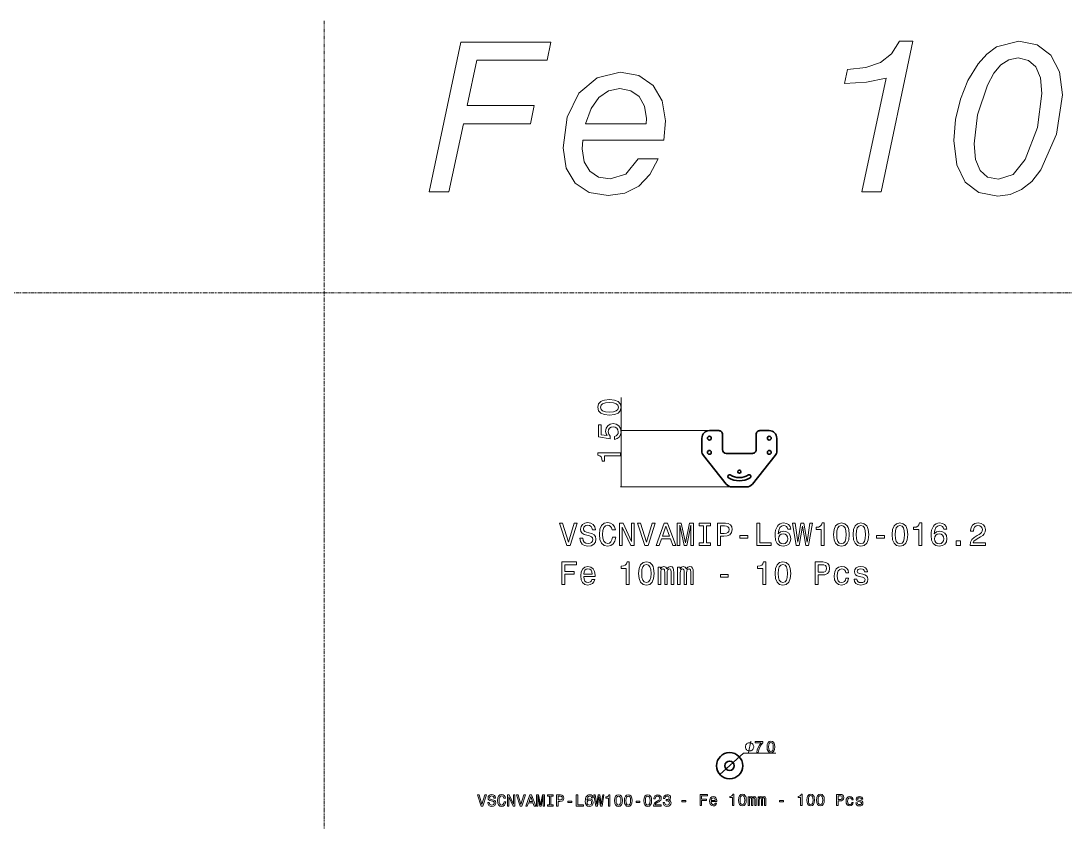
# Model space of a CAD drawing. Extents: x 5682 to 24487, y -4343 to 4272.
# Drawn here: x 19796 to 22583, y 1889 to 4027 of the extents above; entities that cross this region are included whole.
import ezdxf

# ---------------------------------------------------------------- set-up
doc = ezdxf.new("R2010")
doc.units = 0
doc.linetypes.add('PHANTOM', pattern=[20, 10, -2, 2, -2, 2, -2])

msp = doc.modelspace()

# ---------------------------------------------------------------- linework, layer by layer
at = {"color": 7, "linetype": 'PHANTOM', "lineweight": 13}
for p, q in [((20605.132813, 4026.955566), (20605.132813, -4342.930664)), ((5681.879395, 3301.330566), (24487.339844, 3301.330566))]:
    msp.add_line(p, q, dxfattribs=at)
at = {"color": 7, "lineweight": 13}
for p, q in [((21397.720703, 2783.607666), (21397.720703, 3021.917969)), ((21631.212891, 2933.607666), (21395.720703, 2933.607666)), ((21691.826172, 2783.607666), (21395.720703, 2783.607666)), ((21737.462891, 2074.985596), (21743.462891, 2104.985352)), ((21661.261719, 2016.145996), (21724.462891, 2072.985596)), ((21724.462891, 2072.985596), (21810.507813, 2072.985596))]:
    msp.add_line(p, q, dxfattribs=at)
at = {"color": 7, "lineweight": 35}
for p, q in [((21633.212891, 2933.607666), (21658.212891, 2933.607666)), ((21768.212891, 2933.607666), (21793.212891, 2933.607666)), ((21613.212891, 2879.373291), (21613.212891, 2913.607666)), ((21668.212891, 2883.007568), (21668.212891, 2923.607666)), ((21758.212891, 2923.607666), (21758.212891, 2883.007568)), ((21813.212891, 2913.607666), (21813.212891, 2879.373291)), ((21748.212891, 2873.007568), (21678.212891, 2873.007568)), ((21617.595703, 2866.879395), (21678.208984, 2791.11377)), ((21808.830078, 2866.879395), (21748.21875, 2791.11377)), ((21732.601563, 2783.607666), (21693.826172, 2783.607666))]:
    msp.add_line(p, q, dxfattribs=at)
at = {"color": 7, "lineweight": 13}
for points in [[(20885.099609, 3570.600586), (20938.048828, 3570.600586), (20976.609375, 3752.471191), (21155.603516, 3752.471191), (21165.962891, 3800.816406), (20986.970703, 3800.816406), (21012.869141, 3922.255371), (21199.919922, 3922.255371), (21210.279297, 3970.025146), (20970.279297, 3970.025146)], [(22040.207031, 3570.600586), (22091.429688, 3570.600586), (22176.609375, 3972.902832), (22140.351563, 3972.902832), (22119.632813, 3938.945801), (22089.703125, 3915.924316), (22050.566406, 3902.687012), (22002.222656, 3897.50708), (21994.164063, 3859.521484), (22052.869141, 3863.550293), (22104.667969, 3874.485352)], [(22285.962891, 3708.154541), (22293.445313, 3643.118652), (22315.890625, 3596.499756), (22352.150391, 3568.874023), (22402.796875, 3559.089844), (22435.603516, 3563.694092), (22466.107422, 3576.931641), (22493.732422, 3598.802002), (22517.90625, 3629.881104), (22559.34375, 3724.845215), (22575.458984, 3829.593506), (22567.402344, 3890.600586), (22544.955078, 3935.492676), (22508.121094, 3963.118652), (22459.199219, 3972.902832), (22399.919922, 3957.363281), (22373.445313, 3938.370361), (22350.423828, 3912.471191), (22323.373047, 3868.154541), (22303.228516, 3818.08252), (22289.992188, 3763.981934)], [(22457.472656, 3928.010742), (22484.523438, 3921.679688), (22504.667969, 3904.413574), (22516.753906, 3875.061035), (22520.783203, 3833.62207), (22508.697266, 3742.687012), (22475.890625, 3656.931641), (22443.660156, 3617.219238), (22404.523438, 3604.557373), (22375.746094, 3610.312744), (22355.603516, 3627.579102), (22343.517578, 3656.931641), (22340.0625, 3698.945801), (22348.697266, 3776.068115), (22375.746094, 3855.492676), (22392.4375, 3887.147461), (22411.429688, 3909.593506), (22432.724609, 3923.40625)], [(21295.458984, 3708.72998), (21511.861328, 3708.72998), (21515.890625, 3760.528564), (21507.257813, 3814.053711), (21483.085938, 3854.917236), (21445.099609, 3880.816406), (21395.603516, 3890.025146), (21333.445313, 3875.061035), (21285.099609, 3834.197754), (21254.019531, 3770.312744), (21243.085938, 3688.010742), (21251.142578, 3633.909912), (21274.740234, 3594.197754), (21312.150391, 3569.449463), (21363.373047, 3560.816406), (21407.689453, 3567.7229), (21445.099609, 3585.564697), (21474.451172, 3616.643799), (21496.322266, 3659.233643), (21442.796875, 3659.233643), (21410.566406, 3618.370361), (21368.552734, 3605.133057), (21336.898438, 3610.312744), (21313.876953, 3625.852295), (21298.912109, 3651.176025), (21293.732422, 3685.708496)], [(21302.941406, 3752.471191), (21317.904297, 3793.334473), (21338.625, 3822.687012), (21363.949219, 3839.953125), (21394.451172, 3846.28418), (21423.804688, 3840.528564), (21446.25, 3824.989014), (21460.064453, 3799.665283), (21465.244141, 3766.283936), (21464.667969, 3752.471191)], [(21366.412109, 2975.059082), (21379.984375, 2976.355957), (21389.667969, 2980.419189), (21395.546875, 2986.90332), (21397.449219, 2995.894775), (21395.546875, 3004.799805), (21389.667969, 3011.283936), (21379.984375, 3015.260742), (21366.412109, 3016.644043), (21352.923828, 3015.260742), (21347.564453, 3013.618164), (21343.154297, 3011.283936), (21337.275391, 3004.799805), (21335.287109, 2995.894775), (21337.275391, 2986.90332), (21343.242188, 2980.419189), (21352.923828, 2976.355957)], [(21366.412109, 2983.358887), (21355.951172, 2984.050293), (21348.429688, 2986.211914), (21344.019531, 2990.102295), (21342.462891, 2995.894775), (21344.019531, 3001.60083), (21348.429688, 3005.491211), (21355.951172, 3007.652832), (21366.412109, 3008.344238), (21376.958984, 3007.652832), (21384.480469, 3005.491211), (21388.890625, 3001.60083), (21390.359375, 2995.894775), (21388.890625, 2990.102295), (21384.480469, 2986.211914), (21376.958984, 2984.050293)], [(21380.072266, 2910.407715), (21387.160156, 2912.309814), (21392.693359, 2916.546143), (21396.152344, 2922.770996), (21397.449219, 2930.724854), (21395.892578, 2939.456787), (21391.65625, 2946.286621), (21384.912109, 2950.609375), (21376.267578, 2952.252197), (21368.226563, 2950.782471), (21361.916016, 2946.632568), (21357.851563, 2940.148438), (21356.382813, 2931.762207), (21357.419922, 2925.278076), (21360.273438, 2920.263672), (21344.105469, 2922.684326), (21344.105469, 2948.966797), (21337.017578, 2948.966797), (21337.017578, 2916.891846), (21368.832031, 2912.136963), (21368.832031, 2919.053223), (21364.769531, 2924.067627), (21363.298828, 2930.465332), (21364.25, 2935.998535), (21367.017578, 2940.234863), (21371.253906, 2942.915039), (21376.699219, 2943.865967), (21382.146484, 2942.915039), (21386.382813, 2940.148438), (21389.0625, 2935.912109), (21390.013672, 2930.465332), (21389.408203, 2925.883301), (21387.419922, 2922.338623), (21384.308594, 2919.744873), (21380.072266, 2918.447998)], [(21395.720703, 2866.246338), (21395.720703, 2874.11377), (21335.287109, 2874.11377), (21335.287109, 2868.234863), (21340.560547, 2866.678711), (21344.105469, 2863.566162), (21346.181641, 2858.811279), (21346.873047, 2852.240723), (21353.011719, 2852.240723), (21353.011719, 2866.246338)], [(21272.027344, 2686.996582), (21256.984375, 2635.901611), (21241.507813, 2686.996582), (21233.294922, 2686.996582), (21252.662109, 2626.910156), (21261.306641, 2626.910156), (21280.240234, 2686.996582)], [(21295.371094, 2646.708496), (21287.501953, 2646.708496), (21289.232422, 2637.544189), (21293.554688, 2630.800537), (21300.210938, 2626.737305), (21309.203125, 2625.267578), (21318.107422, 2626.650879), (21324.765625, 2630.454834), (21329.001953, 2636.420166), (21330.556641, 2644.287598), (21329.259766, 2651.376953), (21325.628906, 2655.959229), (21319.75, 2658.985107), (21311.882813, 2661.23291), (21305.138672, 2662.875488), (21300.730469, 2664.777588), (21298.222656, 2667.544189), (21297.445313, 2671.866943), (21298.222656, 2675.757324), (21300.470703, 2678.696777), (21303.929688, 2680.685303), (21308.683594, 2681.376953), (21313.525391, 2680.512451), (21317.330078, 2678.178223), (21319.837891, 2674.287598), (21321.046875, 2669.013916), (21328.914063, 2669.013916), (21328.914063, 2669.186768), (21327.53125, 2677.313721), (21323.46875, 2683.365479), (21317.070313, 2687.169434), (21308.425781, 2688.466309), (21300.644531, 2687.169434), (21294.591797, 2683.53833), (21290.701172, 2677.918701), (21289.318359, 2670.656494), (21290.441406, 2664.172363), (21293.726563, 2659.763184), (21298.914063, 2656.82373), (21306.003906, 2654.575928), (21313.007813, 2652.587402), (21318.28125, 2650.685303), (21321.480469, 2647.918701), (21322.603516, 2643.423096), (21321.566406, 2638.841064), (21318.886719, 2635.382813), (21314.822266, 2633.221436), (21309.548828, 2632.529785), (21303.669922, 2633.480713), (21299.173828, 2636.247314), (21296.320313, 2640.74292)], [(21375.082031, 2649.215576), (21373.353516, 2641.953369), (21370.5, 2636.766113), (21366.523438, 2633.567139), (21361.853516, 2632.529785), (21356.234375, 2634.085938), (21351.826172, 2638.754639), (21348.886719, 2646.362549), (21347.935547, 2656.910156), (21348.886719, 2667.371338), (21351.738281, 2675.065674), (21356.148438, 2679.734375), (21361.853516, 2681.376953), (21366.003906, 2680.512451), (21369.548828, 2678.091797), (21372.314453, 2674.201172), (21374.216797, 2668.841064), (21382.431641, 2668.841064), (21379.837891, 2677.054199), (21375.341797, 2683.279053), (21369.203125, 2687.169434), (21361.853516, 2688.552734), (21352.689453, 2686.391357), (21345.6875, 2680.3396), (21341.191406, 2670.397217), (21339.634766, 2656.910156), (21341.191406, 2643.423096), (21345.6875, 2633.480713), (21352.689453, 2627.342529), (21361.853516, 2625.267578), (21369.894531, 2626.910156), (21376.378906, 2631.492188), (21380.960938, 2639.013916), (21383.380859, 2649.215576)], [(21393.410156, 2626.910156), (21400.585938, 2626.910156), (21400.585938, 2676.103271), (21423.583984, 2626.910156), (21432.833984, 2626.910156), (21432.833984, 2686.910156), (21425.572266, 2686.910156), (21425.572266, 2637.717041), (21402.833984, 2686.910156), (21393.410156, 2686.910156)], [(21480.210938, 2686.996582), (21465.167969, 2635.901611), (21449.693359, 2686.996582), (21441.480469, 2686.996582), (21460.845703, 2626.910156), (21469.490234, 2626.910156), (21488.425781, 2686.996582)], [(21490.931641, 2626.910156), (21498.886719, 2626.910156), (21505.197266, 2644.547119), (21529.144531, 2644.547119), (21535.457031, 2626.910156), (21543.583984, 2626.910156), (21521.623047, 2686.996582), (21512.804688, 2686.996582)], [(21507.962891, 2651.895752), (21517.214844, 2678.351074), (21526.464844, 2651.895752)], [(21547.646484, 2626.910156), (21554.304688, 2626.910156), (21554.304688, 2681.376953), (21565.542969, 2626.910156), (21572.978516, 2626.910156), (21584.130859, 2681.376953), (21584.130859, 2626.910156), (21590.875, 2626.910156), (21590.875, 2686.910156), (21580.326172, 2686.910156), (21569.259766, 2633.999512), (21558.28125, 2686.910156), (21547.646484, 2686.910156)], [(21617.330078, 2634.172363), (21606.263672, 2634.172363), (21606.263672, 2626.910156), (21636.349609, 2626.910156), (21636.349609, 2634.172363), (21625.283203, 2634.172363), (21625.283203, 2679.647949), (21636.349609, 2679.647949), (21636.349609, 2686.910156), (21606.263672, 2686.910156), (21606.263672, 2679.647949), (21617.330078, 2679.647949)], [(21655.111328, 2626.910156), (21663.064453, 2626.910156), (21663.064453, 2652.241455), (21671.882813, 2652.241455), (21680.787109, 2652.673828), (21687.876953, 2655.699707), (21692.458984, 2661.578857), (21694.015625, 2669.619141), (21692.804688, 2677.054199), (21689.347656, 2682.500977), (21683.640625, 2685.786133), (21675.859375, 2686.910156), (21655.111328, 2686.910156)], [(21673.699219, 2679.561523), (21678.886719, 2679.042725), (21682.689453, 2677.400146), (21684.9375, 2674.374023), (21685.716797, 2669.619141), (21684.851563, 2664.604736), (21682.517578, 2661.578857), (21678.541016, 2660.022461), (21673.09375, 2659.590332), (21663.064453, 2659.590332), (21663.064453, 2679.561523)], [(21759.894531, 2626.910156), (21798.453125, 2626.910156), (21798.453125, 2634.172363), (21767.847656, 2634.172363), (21767.847656, 2686.910156), (21759.894531, 2686.910156)], [(21850.240234, 2670.74292), (21848.597656, 2677.74585), (21844.792969, 2682.933105), (21838.914063, 2686.218506), (21831.306641, 2687.342529), (21826.205078, 2686.737305), (21821.796875, 2685.094482), (21817.90625, 2682.414551), (21814.621094, 2678.610352), (21812.027344, 2673.855469), (21810.125, 2668.062988), (21808.914063, 2661.23291), (21808.568359, 2653.53833), (21809.953125, 2641.261719), (21814.189453, 2632.356934), (21821.017578, 2626.996582), (21830.355469, 2625.181152), (21838.742188, 2626.737305), (21845.138672, 2630.800537), (21849.289063, 2637.198242), (21850.759766, 2645.325195), (21849.289063, 2653.53833), (21845.3125, 2659.849609), (21839.173828, 2663.82666), (21831.566406, 2665.209961), (21823.353516, 2663.480713), (21817.214844, 2658.552734), (21818.511719, 2668.062988), (21821.277344, 2674.892822), (21825.513672, 2678.956299), (21831.392578, 2680.3396), (21835.716797, 2679.647949), (21839.001953, 2677.832275), (21841.162109, 2674.806396), (21842.287109, 2670.74292)], [(21865.197266, 2626.910156), (21872.804688, 2626.910156), (21881.451172, 2678.956299), (21890.355469, 2626.910156), (21897.617188, 2626.910156), (21908.166016, 2686.996582), (21901.25, 2686.996582), (21893.814453, 2635.901611), (21885.253906, 2686.996582), (21877.732422, 2686.996582), (21869.347656, 2635.901611), (21861.912109, 2686.996582), (21854.822266, 2686.996582)], [(21932.027344, 2626.910156), (21939.894531, 2626.910156), (21939.894531, 2687.342529), (21934.015625, 2687.342529), (21932.458984, 2682.068604), (21929.347656, 2678.523926), (21924.591797, 2676.448975), (21918.021484, 2675.757324), (21918.021484, 2669.619141), (21932.027344, 2669.619141)], [(21964.792969, 2656.218506), (21966.089844, 2642.64502), (21970.154297, 2632.961914), (21976.638672, 2627.083008), (21985.628906, 2625.181152), (21994.535156, 2627.083008), (22001.017578, 2632.961914), (22004.996094, 2642.64502), (22006.378906, 2656.218506), (22004.996094, 2669.705566), (22003.353516, 2675.065674), (22001.017578, 2679.475098), (21994.535156, 2685.354004), (21985.628906, 2687.342529), (21976.638672, 2685.354004), (21970.154297, 2679.388428), (21966.089844, 2669.705566)], [(21973.09375, 2656.218506), (21973.785156, 2666.679688), (21975.947266, 2674.201172), (21979.835938, 2678.610352), (21985.628906, 2680.166748), (21991.335938, 2678.610352), (21995.226563, 2674.201172), (21997.386719, 2666.679688), (21998.078125, 2656.218506), (21997.386719, 2645.670898), (21995.226563, 2638.149414), (21991.335938, 2633.740234), (21985.628906, 2632.270508), (21979.835938, 2633.740234), (21975.947266, 2638.149414), (21973.785156, 2645.670898)], [(22016.839844, 2656.218506), (22018.136719, 2642.64502), (22022.199219, 2632.961914), (22028.683594, 2627.083008), (22037.675781, 2625.181152), (22046.580078, 2627.083008), (22053.064453, 2632.961914), (22057.041016, 2642.64502), (22058.423828, 2656.218506), (22057.041016, 2669.705566), (22055.398438, 2675.065674), (22053.064453, 2679.475098), (22046.580078, 2685.354004), (22037.675781, 2687.342529), (22028.683594, 2685.354004), (22022.199219, 2679.388428), (22018.136719, 2669.705566)], [(22025.138672, 2656.218506), (22025.832031, 2666.679688), (22027.992188, 2674.201172), (22031.882813, 2678.610352), (22037.675781, 2680.166748), (22043.380859, 2678.610352), (22047.271484, 2674.201172), (22049.433594, 2666.679688), (22050.125, 2656.218506), (22049.433594, 2645.670898), (22047.271484, 2638.149414), (22043.380859, 2633.740234), (22037.675781, 2632.270508), (22031.882813, 2633.740234), (22027.992188, 2638.149414), (22025.832031, 2645.670898)], [(22120.931641, 2656.218506), (22122.228516, 2642.64502), (22126.292969, 2632.961914), (22132.775391, 2627.083008), (22141.767578, 2625.181152), (22150.671875, 2627.083008), (22157.15625, 2632.961914), (22161.132813, 2642.64502), (22162.517578, 2656.218506), (22161.132813, 2669.705566), (22159.490234, 2675.065674), (22157.15625, 2679.475098), (22150.671875, 2685.354004), (22141.767578, 2687.342529), (22132.775391, 2685.354004), (22126.292969, 2679.388428), (22122.228516, 2669.705566)], [(22129.232422, 2656.218506), (22129.923828, 2666.679688), (22132.083984, 2674.201172), (22135.974609, 2678.610352), (22141.767578, 2680.166748), (22147.474609, 2678.610352), (22151.363281, 2674.201172), (22153.525391, 2666.679688), (22154.216797, 2656.218506), (22153.525391, 2645.670898), (22151.363281, 2638.149414), (22147.474609, 2633.740234), (22141.767578, 2632.270508), (22135.974609, 2633.740234), (22132.083984, 2638.149414), (22129.923828, 2645.670898)], [(22192.257813, 2626.910156), (22200.125, 2626.910156), (22200.125, 2687.342529), (22194.246094, 2687.342529), (22192.689453, 2682.068604), (22189.578125, 2678.523926), (22184.822266, 2676.448975), (22178.251953, 2675.757324), (22178.251953, 2669.619141), (22192.257813, 2669.619141)], [(22266.609375, 2670.74292), (22264.966797, 2677.74585), (22261.162109, 2682.933105), (22255.283203, 2686.218506), (22247.675781, 2687.342529), (22242.574219, 2686.737305), (22238.166016, 2685.094482), (22234.275391, 2682.414551), (22230.990234, 2678.610352), (22228.396484, 2673.855469), (22226.494141, 2668.062988), (22225.283203, 2661.23291), (22224.9375, 2653.53833), (22226.320313, 2641.261719), (22230.556641, 2632.356934), (22237.386719, 2626.996582), (22246.724609, 2625.181152), (22255.111328, 2626.737305), (22261.507813, 2630.800537), (22265.658203, 2637.198242), (22267.126953, 2645.325195), (22265.658203, 2653.53833), (22261.681641, 2659.849609), (22255.542969, 2663.82666), (22247.935547, 2665.209961), (22239.720703, 2663.480713), (22233.583984, 2658.552734), (22234.880859, 2668.062988), (22237.646484, 2674.892822), (22241.882813, 2678.956299), (22247.761719, 2680.3396), (22252.083984, 2679.647949), (22255.369141, 2677.832275), (22257.53125, 2674.806396), (22258.654297, 2670.74292)], [(22328.857422, 2626.910156), (22370.095703, 2626.910156), (22370.095703, 2634.345215), (22337.501953, 2634.345215), (22339.318359, 2638.408691), (22342.429688, 2641.780518), (22352.027344, 2647.918701), (22357.126953, 2650.512451), (22362.833984, 2654.22998), (22366.896484, 2658.552734), (22369.232422, 2663.653564), (22370.095703, 2669.446289), (22368.626953, 2676.708496), (22364.5625, 2682.414551), (22358.337891, 2686.045654), (22350.296875, 2687.342529), (22341.998047, 2685.872803), (22335.6875, 2681.809326), (22331.623047, 2675.325195), (22330.240234, 2666.766113), (22330.240234, 2665.555664), (22338.107422, 2665.555664), (22338.107422, 2666.247314), (22338.886719, 2672.126221), (22341.220703, 2676.448975), (22344.9375, 2679.215576), (22349.865234, 2680.166748), (22354.880859, 2679.302002), (22358.597656, 2677.140625), (22361.017578, 2673.769043), (22361.882813, 2669.532715), (22361.277344, 2665.555664), (22359.634766, 2662.183838), (22356.869141, 2659.244385), (22353.064453, 2656.650879), (22347.962891, 2653.884277), (22339.490234, 2648.523926), (22333.525391, 2642.817871), (22329.980469, 2635.901611), (22328.857422, 2627.169434)], [(21714.9375, 2646.708496), (21735.859375, 2646.708496), (21735.859375, 2653.53833), (21714.9375, 2653.53833)], [(21842.373047, 2645.23877), (21841.421875, 2639.791992), (21839.001953, 2635.64209), (21835.111328, 2632.875488), (21830.269531, 2632.010986), (21825.167969, 2632.875488), (21821.277344, 2635.555664), (21818.771484, 2639.705566), (21817.992188, 2645.152344), (21818.857422, 2650.512451), (21821.277344, 2654.575928), (21825.253906, 2657.169434), (21830.615234, 2658.120605), (21835.283203, 2657.169434), (21839.001953, 2654.662354), (21841.421875, 2650.598877)], [(22079.259766, 2646.708496), (22100.183594, 2646.708496), (22100.183594, 2653.53833), (22079.259766, 2653.53833)], [(22258.742188, 2645.23877), (22257.791016, 2639.791992), (22255.369141, 2635.64209), (22251.478516, 2632.875488), (22246.638672, 2632.010986), (22241.537109, 2632.875488), (22237.646484, 2635.555664), (22235.138672, 2639.705566), (22234.361328, 2645.152344), (22235.226563, 2650.512451), (22237.646484, 2654.575928), (22241.623047, 2657.169434), (22246.984375, 2658.120605), (22251.652344, 2657.169434), (22255.369141, 2654.662354), (22257.791016, 2650.598877)], [(22291.941406, 2626.910156), (22303.871094, 2626.910156), (22303.871094, 2639.791992), (22291.941406, 2639.791992)], [(21239.259766, 2523.250244), (21247.300781, 2523.250244), (21247.300781, 2550.82959), (21272.546875, 2550.82959), (21272.546875, 2558.005371), (21247.300781, 2558.005371), (21247.300781, 2575.988037), (21278.337891, 2575.988037), (21278.337891, 2583.250244), (21239.259766, 2583.250244)], [(21297.791016, 2544.258789), (21328.222656, 2544.258789), (21328.310547, 2547.803467), (21326.925781, 2557.74585), (21323.123047, 2565.181152), (21317.070313, 2569.676758), (21309.029297, 2571.319336), (21301.162109, 2569.590332), (21295.111328, 2564.748779), (21291.220703, 2556.881348), (21289.837891, 2546.506836), (21291.134766, 2535.872803), (21295.023438, 2528.091797), (21300.990234, 2523.250244), (21308.771484, 2521.607666), (21315.513672, 2522.731445), (21321.046875, 2525.670898), (21325.111328, 2530.3396), (21327.445313, 2536.564453), (21319.923828, 2536.564453), (21318.367188, 2533.106201), (21316.119141, 2530.512451), (21309.722656, 2528.4375), (21304.792969, 2529.388672), (21301.076172, 2532.414551), (21298.65625, 2537.342529), (21297.791016, 2543.999512)], [(21297.791016, 2550.656494), (21298.742188, 2556.62207), (21301.076172, 2561.03125), (21304.621094, 2563.711426), (21309.289063, 2564.662354), (21313.871094, 2563.711426), (21317.416016, 2561.03125), (21319.578125, 2556.62207), (21320.355469, 2550.656494)], [(21411.566406, 2523.250244), (21419.433594, 2523.250244), (21419.433594, 2583.682617), (21413.554688, 2583.682617), (21411.998047, 2578.408691), (21408.886719, 2574.864014), (21404.130859, 2572.789063), (21397.560547, 2572.097412), (21397.560547, 2565.959229), (21411.566406, 2565.959229)], [(21444.332031, 2552.558594), (21445.628906, 2538.985107), (21449.693359, 2529.302002), (21456.177734, 2523.423096), (21465.167969, 2521.52124), (21474.074219, 2523.423096), (21480.556641, 2529.302002), (21484.535156, 2538.985107), (21485.917969, 2552.558594), (21484.535156, 2566.045654), (21482.892578, 2571.405762), (21480.556641, 2575.815186), (21474.074219, 2581.694092), (21465.167969, 2583.682617), (21456.177734, 2581.694092), (21449.693359, 2575.728516), (21445.628906, 2566.045654)], [(21452.632813, 2552.558594), (21453.324219, 2563.019775), (21455.486328, 2570.54126), (21459.375, 2574.950439), (21465.167969, 2576.506836), (21470.875, 2574.950439), (21474.765625, 2570.54126), (21476.925781, 2563.019775), (21477.617188, 2552.558594), (21476.925781, 2542.010986), (21474.765625, 2534.489502), (21470.875, 2530.080322), (21465.167969, 2528.610596), (21459.375, 2530.080322), (21455.486328, 2534.489502), (21453.324219, 2542.010986)], [(21496.292969, 2523.250244), (21503.294922, 2523.250244), (21503.294922, 2554.287598), (21503.726563, 2558.956299), (21505.023438, 2562.328125), (21507.013672, 2564.316406), (21509.605469, 2565.094727), (21511.681641, 2564.403076), (21513.064453, 2562.673828), (21513.755859, 2559.734375), (21514.015625, 2555.843994), (21514.015625, 2523.250244), (21520.585938, 2523.250244), (21520.585938, 2554.287598), (21521.019531, 2558.869873), (21522.314453, 2562.241699), (21524.390625, 2564.316406), (21526.984375, 2565.094727), (21529.058594, 2564.403076), (21530.441406, 2562.673828), (21531.306641, 2555.843994), (21531.306641, 2523.250244), (21538.310547, 2523.250244), (21538.310547, 2555.325195), (21537.876953, 2561.982178), (21536.494141, 2567.083008), (21533.726563, 2570.195557), (21529.232422, 2571.319336), (21523.958984, 2569.590332), (21519.894531, 2564.575928), (21516.695313, 2569.503906), (21511.335938, 2571.319336), (21506.408203, 2569.590332), (21503.035156, 2564.748779), (21503.035156, 2569.676758), (21496.292969, 2569.676758)], [(21548.337891, 2523.250244), (21555.341797, 2523.250244), (21555.341797, 2554.287598), (21555.773438, 2558.956299), (21557.070313, 2562.328125), (21559.058594, 2564.316406), (21561.652344, 2565.094727), (21563.726563, 2564.403076), (21565.111328, 2562.673828), (21565.802734, 2559.734375), (21566.0625, 2555.843994), (21566.0625, 2523.250244), (21572.632813, 2523.250244), (21572.632813, 2554.287598), (21573.064453, 2558.869873), (21574.361328, 2562.241699), (21576.435547, 2564.316406), (21579.029297, 2565.094727), (21581.105469, 2564.403076), (21582.488281, 2562.673828), (21583.353516, 2555.843994), (21583.353516, 2523.250244), (21590.355469, 2523.250244), (21590.355469, 2555.325195), (21589.923828, 2561.982178), (21588.541016, 2567.083008), (21585.773438, 2570.195557), (21581.277344, 2571.319336), (21576.003906, 2569.590332), (21571.941406, 2564.575928), (21568.742188, 2569.503906), (21563.380859, 2571.319336), (21558.453125, 2569.590332), (21555.082031, 2564.748779), (21555.082031, 2569.676758), (21548.337891, 2569.676758)], [(21775.888672, 2523.250244), (21783.755859, 2523.250244), (21783.755859, 2583.682617), (21777.876953, 2583.682617), (21776.320313, 2578.408691), (21773.208984, 2574.864014), (21768.453125, 2572.789063), (21761.882813, 2572.097412), (21761.882813, 2565.959229), (21775.888672, 2565.959229)], [(21808.65625, 2552.558594), (21809.953125, 2538.985107), (21814.015625, 2529.302002), (21820.5, 2523.423096), (21829.490234, 2521.52124), (21838.396484, 2523.423096), (21844.880859, 2529.302002), (21848.857422, 2538.985107), (21850.240234, 2552.558594), (21848.857422, 2566.045654), (21847.214844, 2571.405762), (21844.880859, 2575.815186), (21838.396484, 2581.694092), (21829.490234, 2583.682617), (21820.5, 2581.694092), (21814.015625, 2575.728516), (21809.953125, 2566.045654)], [(21816.955078, 2552.558594), (21817.646484, 2563.019775), (21819.808594, 2570.54126), (21823.699219, 2574.950439), (21829.490234, 2576.506836), (21835.197266, 2574.950439), (21839.087891, 2570.54126), (21841.25, 2563.019775), (21841.941406, 2552.558594), (21841.25, 2542.010986), (21839.087891, 2534.489502), (21835.197266, 2530.080322), (21829.490234, 2528.610596), (21823.699219, 2530.080322), (21819.808594, 2534.489502), (21817.646484, 2542.010986)], [(21915.341797, 2523.250244), (21923.294922, 2523.250244), (21923.294922, 2548.581543), (21932.113281, 2548.581543), (21941.017578, 2549.013916), (21948.107422, 2552.039795), (21952.689453, 2557.918945), (21954.246094, 2565.959229), (21953.035156, 2573.394287), (21949.578125, 2578.841064), (21943.871094, 2582.126221), (21936.089844, 2583.250244), (21915.341797, 2583.250244)], [(21933.929688, 2575.901611), (21939.117188, 2575.382813), (21942.919922, 2573.740234), (21945.167969, 2570.714111), (21945.947266, 2565.959229), (21945.082031, 2560.944824), (21942.748047, 2557.918945), (21938.771484, 2556.362549), (21933.324219, 2555.93042), (21923.294922, 2555.93042), (21923.294922, 2575.901611)], [(21997.300781, 2554.287598), (22004.822266, 2554.287598), (22003.265625, 2561.204102), (21999.548828, 2566.650879), (21993.755859, 2570.022461), (21986.234375, 2571.319336), (21977.935547, 2569.590332), (21971.623047, 2564.748779), (21967.646484, 2556.881348), (21966.263672, 2546.33374), (21967.560547, 2535.872803), (21971.451172, 2528.091797), (21977.589844, 2523.250244), (21985.974609, 2521.607666), (21993.410156, 2522.904541), (21999.203125, 2526.535645), (22003.179688, 2532.241699), (22004.908203, 2539.849609), (21997.646484, 2539.849609), (21996.349609, 2535.008057), (21993.929688, 2531.376953), (21990.470703, 2529.12915), (21986.234375, 2528.4375), (21980.960938, 2529.561523), (21977.15625, 2533.019775), (21974.822266, 2538.639404), (21974.044922, 2546.593262), (21974.822266, 2554.374268), (21977.244141, 2559.993652), (21981.132813, 2563.451904), (21986.234375, 2564.662354), (21990.730469, 2563.884277), (21994.101563, 2561.895752), (21996.349609, 2558.610352)], [(22042.517578, 2550.310791), (22035.167969, 2552.039795), (22029.720703, 2554.02832), (22027.90625, 2558.091797), (22028.423828, 2560.944824), (22030.240234, 2563.019775), (22033.179688, 2564.316406), (22037.416016, 2564.835205), (22041.480469, 2564.316406), (22044.677734, 2562.760254), (22046.753906, 2560.426025), (22047.617188, 2557.313721), (22055.052734, 2557.313721), (22055.052734, 2557.486572), (22053.755859, 2563.106201), (22050.210938, 2567.515381), (22044.677734, 2570.281982), (22037.416016, 2571.319336), (22030.066406, 2570.281982), (22024.707031, 2567.428955), (22021.335938, 2563.192627), (22020.298828, 2557.832275), (22021.076172, 2552.64502), (22023.496094, 2549.013916), (22027.474609, 2546.420166), (22033.265625, 2544.604736), (22041.738281, 2542.529785), (22046.925781, 2540.368408), (22048.308594, 2538.639404), (22048.828125, 2536.045654), (22048.050781, 2532.84668), (22045.974609, 2530.426025), (22042.603516, 2528.869873), (22038.107422, 2528.351074), (22033.353516, 2528.869873), (22029.894531, 2530.685303), (22027.560547, 2533.625), (22026.609375, 2537.688232), (22019.259766, 2537.688232), (22020.470703, 2530.771973), (22024.015625, 2525.757568), (22029.634766, 2522.731445), (22037.416016, 2521.607666), (22045.542969, 2522.731445), (22051.507813, 2525.757568), (22055.138672, 2530.598877), (22056.435547, 2536.910156), (22055.484375, 2542.356934), (22052.804688, 2546.074463), (22048.396484, 2548.495117)], [(21662.892578, 2543.048584), (21683.814453, 2543.048584), (21683.814453, 2549.878418), (21662.892578, 2549.878418)], [(21751.462891, 2089.985596), (21751.462891, 2090.985596), (21750.962891, 2092.985596), (21750.462891, 2094.485596), (21749.962891, 2095.485596), (21748.962891, 2096.985596), (21747.462891, 2098.485596), (21745.962891, 2099.485596), (21744.962891, 2099.985596), (21743.462891, 2100.485352), (21741.462891, 2100.985352), (21740.462891, 2100.985352), (21739.462891, 2100.985352), (21737.462891, 2100.485352), (21735.962891, 2099.985596), (21734.962891, 2099.485596), (21733.462891, 2098.485596), (21731.962891, 2096.985596), (21730.962891, 2095.485596), (21730.462891, 2094.485596), (21729.962891, 2092.985596), (21729.462891, 2090.985596), (21729.462891, 2089.985596), (21729.462891, 2088.985596), (21729.962891, 2086.985596), (21730.462891, 2085.485596), (21730.962891, 2084.485596), (21731.962891, 2082.985596), (21733.462891, 2081.485596), (21734.962891, 2080.485596), (21735.962891, 2079.985596), (21737.462891, 2079.485596), (21739.462891, 2078.985596), (21740.462891, 2078.985596), (21741.462891, 2078.985596), (21743.462891, 2079.485596), (21744.962891, 2079.985596), (21745.962891, 2080.485596), (21747.462891, 2081.485596), (21748.962891, 2082.985596), (21749.962891, 2084.485596), (21750.462891, 2085.485596), (21750.962891, 2086.985596), (21751.462891, 2088.985596)], [(21759.464844, 2074.985596), (21763.832031, 2074.985596), (21765.257813, 2082.11792), (21767.765625, 2088.775146), (21771.308594, 2094.956787), (21775.935547, 2100.749023), (21775.935547, 2104.337158), (21755.359375, 2104.337158), (21755.359375, 2100.403564), (21771.785156, 2100.403564), (21767.029297, 2094.567627), (21763.443359, 2088.472656), (21760.935547, 2081.988525)], [(21787.080078, 2089.639648), (21787.726563, 2082.853027), (21789.759766, 2078.011475), (21793.001953, 2075.072021), (21797.496094, 2074.12085), (21801.949219, 2075.072021), (21805.191406, 2078.011475), (21807.179688, 2082.853027), (21807.871094, 2089.639648), (21807.179688, 2096.383057), (21806.359375, 2099.063477), (21805.191406, 2101.268066), (21801.949219, 2104.20752), (21797.496094, 2105.201904), (21793.001953, 2104.20752), (21789.759766, 2101.224854), (21787.726563, 2096.383057)], [(21791.228516, 2089.639648), (21791.574219, 2094.870361), (21792.65625, 2098.631104), (21794.601563, 2100.835693), (21797.496094, 2101.61377), (21800.351563, 2100.835693), (21802.294922, 2098.631104), (21803.376953, 2094.870361), (21803.722656, 2089.639648), (21803.376953, 2084.365967), (21802.294922, 2080.60498), (21800.351563, 2078.400391), (21797.496094, 2077.665771), (21794.601563, 2078.400391), (21792.65625, 2080.60498), (21791.574219, 2084.365967)], [(21033.923828, 1961.864868), (21026.402344, 1936.317383), (21018.664063, 1961.864868), (21014.558594, 1961.864868), (21024.240234, 1931.821655), (21028.564453, 1931.821655), (21038.03125, 1961.864868)], [(21045.595703, 1941.720825), (21041.662109, 1941.720825), (21042.525391, 1937.138672), (21044.6875, 1933.766846), (21048.015625, 1931.735229), (21052.511719, 1931.000366), (21056.964844, 1931.692017), (21060.292969, 1933.593994), (21062.410156, 1936.57666), (21063.189453, 1940.510376), (21062.541016, 1944.055054), (21060.724609, 1946.346191), (21057.785156, 1947.859131), (21053.851563, 1948.983032), (21050.480469, 1949.804321), (21048.275391, 1950.755371), (21047.021484, 1952.138672), (21046.632813, 1954.300049), (21047.021484, 1956.245239), (21048.146484, 1957.715088), (21049.875, 1958.709229), (21052.251953, 1959.055054), (21054.673828, 1958.622803), (21056.574219, 1957.455688), (21057.828125, 1955.510376), (21058.433594, 1952.873535), (21062.367188, 1952.873535), (21062.367188, 1952.959961), (21061.675781, 1957.023438), (21059.644531, 1960.049316), (21056.445313, 1961.951294), (21052.123047, 1962.599731), (21048.232422, 1961.951294), (21045.207031, 1960.135742), (21043.261719, 1957.325928), (21042.568359, 1953.694824), (21043.130859, 1950.452759), (21044.773438, 1948.248169), (21047.367188, 1946.778442), (21050.912109, 1945.654541), (21054.414063, 1944.660278), (21057.050781, 1943.709229), (21058.650391, 1942.325928), (21059.212891, 1940.078125), (21058.693359, 1937.787109), (21057.353516, 1936.057983), (21055.322266, 1934.977295), (21052.685547, 1934.63147), (21049.744141, 1935.106934), (21047.498047, 1936.490234), (21046.070313, 1938.738037)], [(21085.451172, 1942.974365), (21084.585938, 1939.343262), (21083.160156, 1936.749634), (21081.171875, 1935.150146), (21078.837891, 1934.63147), (21076.027344, 1935.409546), (21073.822266, 1937.743896), (21072.353516, 1941.547852), (21071.876953, 1946.821655), (21072.353516, 1952.052246), (21073.779297, 1955.899414), (21075.984375, 1958.233765), (21078.837891, 1959.055054), (21080.912109, 1958.622803), (21082.683594, 1957.412476), (21084.068359, 1955.467163), (21085.019531, 1952.787109), (21089.125, 1952.787109), (21087.828125, 1956.893677), (21085.580078, 1960.006104), (21082.511719, 1961.951294), (21078.837891, 1962.642944), (21074.255859, 1961.562256), (21070.753906, 1958.536377), (21068.505859, 1953.565186), (21067.728516, 1946.821655), (21068.505859, 1940.078125), (21070.753906, 1935.106934), (21074.255859, 1932.037842), (21078.837891, 1931.000366), (21082.857422, 1931.821655), (21086.099609, 1934.112671), (21088.390625, 1937.873535), (21089.601563, 1942.974365)], [(21094.615234, 1931.821655), (21098.203125, 1931.821655), (21098.203125, 1956.418213), (21109.701172, 1931.821655), (21114.328125, 1931.821655), (21114.328125, 1961.821655), (21110.695313, 1961.821655), (21110.695313, 1937.225098), (21099.328125, 1961.821655), (21094.615234, 1961.821655)], [(21138.015625, 1961.864868), (21130.494141, 1936.317383), (21122.755859, 1961.864868), (21118.650391, 1961.864868), (21128.332031, 1931.821655), (21132.65625, 1931.821655), (21142.123047, 1961.864868)], [(21143.376953, 1931.821655), (21147.353516, 1931.821655), (21150.507813, 1940.640137), (21162.482422, 1940.640137), (21165.638672, 1931.821655), (21169.701172, 1931.821655), (21158.722656, 1961.864868), (21154.3125, 1961.864868)], [(21151.892578, 1944.314453), (21156.517578, 1957.542114), (21161.142578, 1944.314453)], [(21171.734375, 1931.821655), (21175.0625, 1931.821655), (21175.0625, 1959.055054), (21180.681641, 1931.821655), (21184.398438, 1931.821655), (21189.976563, 1959.055054), (21189.976563, 1931.821655), (21193.347656, 1931.821655), (21193.347656, 1961.821655), (21188.074219, 1961.821655), (21182.541016, 1935.366333), (21177.050781, 1961.821655), (21171.734375, 1961.821655)], [(21206.574219, 1935.452759), (21201.041016, 1935.452759), (21201.041016, 1931.821655), (21216.085938, 1931.821655), (21216.085938, 1935.452759), (21210.552734, 1935.452759), (21210.552734, 1958.190552), (21216.085938, 1958.190552), (21216.085938, 1961.821655), (21201.041016, 1961.821655), (21201.041016, 1958.190552), (21206.574219, 1958.190552)], [(21225.464844, 1931.821655), (21229.443359, 1931.821655), (21229.443359, 1944.487305), (21233.851563, 1944.487305), (21238.304688, 1944.703491), (21241.849609, 1946.216431), (21244.140625, 1949.156006), (21244.917969, 1953.176147), (21244.3125, 1956.893677), (21242.583984, 1959.617065), (21239.730469, 1961.259644), (21235.839844, 1961.821655), (21225.464844, 1961.821655)], [(21234.759766, 1958.147339), (21237.353516, 1957.887939), (21239.255859, 1957.06665), (21240.378906, 1955.553589), (21240.767578, 1953.176147), (21240.335938, 1950.668945), (21239.167969, 1949.156006), (21237.179688, 1948.377808), (21234.457031, 1948.161743), (21229.443359, 1948.161743), (21229.443359, 1958.147339)], [(21277.857422, 1931.821655), (21297.136719, 1931.821655), (21297.136719, 1935.452759), (21281.833984, 1935.452759), (21281.833984, 1961.821655), (21277.857422, 1961.821655)], [(21323.03125, 1953.738037), (21322.208984, 1957.239502), (21320.306641, 1959.83313), (21317.367188, 1961.47583), (21313.564453, 1962.037842), (21311.013672, 1961.735229), (21308.808594, 1960.913818), (21306.863281, 1959.573853), (21305.220703, 1957.671753), (21303.923828, 1955.294312), (21302.972656, 1952.398071), (21302.367188, 1948.983032), (21302.195313, 1945.135742), (21302.886719, 1938.997437), (21305.003906, 1934.545044), (21308.419922, 1931.864868), (21313.087891, 1930.957153), (21317.28125, 1931.735229), (21320.480469, 1933.766846), (21322.554688, 1936.965698), (21323.289063, 1941.029175), (21322.554688, 1945.135742), (21320.566406, 1948.291382), (21317.498047, 1950.279907), (21313.693359, 1950.971558), (21309.585938, 1950.106934), (21306.517578, 1947.642944), (21307.166016, 1952.398071), (21308.548828, 1955.812988), (21310.667969, 1957.844727), (21313.607422, 1958.536377), (21315.767578, 1958.190552), (21317.410156, 1957.282715), (21318.492188, 1955.769775), (21319.052734, 1953.738037)], [(21330.507813, 1931.821655), (21334.3125, 1931.821655), (21338.634766, 1957.844727), (21343.087891, 1931.821655), (21346.71875, 1931.821655), (21351.992188, 1961.864868), (21348.535156, 1961.864868), (21344.816406, 1936.317383), (21340.537109, 1961.864868), (21336.777344, 1961.864868), (21332.583984, 1936.317383), (21328.865234, 1961.864868), (21325.322266, 1961.864868)], [(21363.923828, 1931.821655), (21367.857422, 1931.821655), (21367.857422, 1962.037842), (21364.917969, 1962.037842), (21364.140625, 1959.400879), (21362.583984, 1957.62854), (21360.207031, 1956.591064), (21356.919922, 1956.245239), (21356.919922, 1953.176147), (21363.923828, 1953.176147)], [(21380.306641, 1946.47583), (21380.955078, 1939.689087), (21382.986328, 1934.847534), (21386.228516, 1931.908081), (21390.724609, 1930.957153), (21395.177734, 1931.908081), (21398.419922, 1934.847534), (21400.408203, 1939.689087), (21401.099609, 1946.47583), (21400.408203, 1953.21936), (21399.585938, 1955.899414), (21398.419922, 1958.104126), (21395.177734, 1961.043579), (21390.724609, 1962.037842), (21386.228516, 1961.043579), (21382.986328, 1958.060791), (21380.955078, 1953.21936)], [(21384.457031, 1946.47583), (21384.802734, 1951.706421), (21385.882813, 1955.467163), (21387.828125, 1957.671753), (21390.724609, 1958.449951), (21393.578125, 1957.671753), (21395.523438, 1955.467163), (21396.603516, 1951.706421), (21396.949219, 1946.47583), (21396.603516, 1941.202026), (21395.523438, 1937.441284), (21393.578125, 1935.236694), (21390.724609, 1934.501831), (21387.828125, 1935.236694), (21385.882813, 1937.441284), (21384.802734, 1941.202026)], [(21406.330078, 1946.47583), (21406.978516, 1939.689087), (21409.009766, 1934.847534), (21412.251953, 1931.908081), (21416.748047, 1930.957153), (21421.201172, 1931.908081), (21424.443359, 1934.847534), (21426.431641, 1939.689087), (21427.123047, 1946.47583), (21426.431641, 1953.21936), (21425.609375, 1955.899414), (21424.443359, 1958.104126), (21421.201172, 1961.043579), (21416.748047, 1962.037842), (21412.251953, 1961.043579), (21409.009766, 1958.060791), (21406.978516, 1953.21936)], [(21410.480469, 1946.47583), (21410.826172, 1951.706421), (21411.90625, 1955.467163), (21413.851563, 1957.671753), (21416.748047, 1958.449951), (21419.601563, 1957.671753), (21421.546875, 1955.467163), (21422.626953, 1951.706421), (21422.972656, 1946.47583), (21422.626953, 1941.202026), (21421.546875, 1937.441284), (21419.601563, 1935.236694), (21416.748047, 1934.501831), (21413.851563, 1935.236694), (21411.90625, 1937.441284), (21410.826172, 1941.202026)], [(21458.376953, 1946.47583), (21459.025391, 1939.689087), (21461.056641, 1934.847534), (21464.298828, 1931.908081), (21468.794922, 1930.957153), (21473.246094, 1931.908081), (21476.488281, 1934.847534), (21478.476563, 1939.689087), (21479.167969, 1946.47583), (21478.476563, 1953.21936), (21477.65625, 1955.899414), (21476.488281, 1958.104126), (21473.246094, 1961.043579), (21468.794922, 1962.037842), (21464.298828, 1961.043579), (21461.056641, 1958.060791), (21459.025391, 1953.21936)], [(21462.525391, 1946.47583), (21462.871094, 1951.706421), (21463.953125, 1955.467163), (21465.898438, 1957.671753), (21468.794922, 1958.449951), (21471.646484, 1957.671753), (21473.591797, 1955.467163), (21474.673828, 1951.706421), (21475.019531, 1946.47583), (21474.673828, 1941.202026), (21473.591797, 1937.441284), (21471.646484, 1935.236694), (21468.794922, 1934.501831), (21465.898438, 1935.236694), (21463.953125, 1937.441284), (21462.871094, 1941.202026)], [(21484.269531, 1931.821655), (21504.888672, 1931.821655), (21504.888672, 1935.539185), (21488.591797, 1935.539185), (21489.5, 1937.570923), (21491.056641, 1939.256836), (21495.853516, 1942.325928), (21498.404297, 1943.622803), (21501.257813, 1945.481567), (21503.289063, 1947.642944), (21504.457031, 1950.193359), (21504.888672, 1953.089722), (21504.154297, 1956.720825), (21502.123047, 1959.573853), (21499.009766, 1961.389404), (21494.990234, 1962.037842), (21490.839844, 1961.302979), (21487.683594, 1959.27124), (21485.652344, 1956.029175), (21484.960938, 1951.749634), (21484.960938, 1951.144409), (21488.894531, 1951.144409), (21488.894531, 1951.490234), (21489.283203, 1954.429688), (21490.451172, 1956.591064), (21492.310547, 1957.974365), (21494.773438, 1958.449951), (21497.28125, 1958.017578), (21499.140625, 1956.93689), (21500.349609, 1955.251099), (21500.783203, 1953.132935), (21500.480469, 1951.144409), (21499.658203, 1949.458496), (21498.275391, 1947.98877), (21496.373047, 1946.692017), (21493.822266, 1945.308716), (21489.585938, 1942.62854), (21486.603516, 1939.775513), (21484.832031, 1936.317383), (21484.269531, 1931.951294)], [(21509.947266, 1941.245239), (21509.947266, 1940.942749), (21510.638672, 1936.792847), (21512.669922, 1933.68042), (21515.869141, 1931.692017), (21520.105469, 1930.957153), (21524.601563, 1931.692017), (21527.972656, 1933.593994), (21530.134766, 1936.619873), (21530.912109, 1940.510376), (21530.566406, 1943.060791), (21529.615234, 1945.135742), (21528.058594, 1946.735229), (21525.984375, 1947.902344), (21528.792969, 1950.236694), (21529.789063, 1953.954224), (21529.140625, 1957.325928), (21527.28125, 1959.876465), (21524.255859, 1961.47583), (21520.105469, 1962.037842), (21516.214844, 1961.346191), (21513.232422, 1959.444092), (21511.287109, 1956.418213), (21510.638672, 1952.398071), (21510.638672, 1952.095459), (21514.486328, 1952.095459), (21514.832031, 1954.862061), (21515.955078, 1956.850464), (21517.771484, 1958.060791), (21520.322266, 1958.493164), (21522.568359, 1958.147339), (21524.210938, 1957.239502), (21525.207031, 1955.769775), (21525.595703, 1953.78125), (21525.207031, 1951.663208), (21524.167969, 1950.236694), (21522.353516, 1949.37207), (21519.888672, 1949.112671), (21518.203125, 1949.156006), (21518.203125, 1945.740967), (21520.322266, 1945.827393), (21523.044922, 1945.438354), (21525.076172, 1944.400879), (21526.287109, 1942.715088), (21526.71875, 1940.510376), (21526.244141, 1938.003174), (21524.990234, 1936.144409), (21523.001953, 1934.977295), (21520.365234, 1934.588257), (21517.640625, 1935.020508), (21515.652344, 1936.317383), (21514.398438, 1938.392212), (21513.923828, 1941.245239)], [(21608.529297, 1933.209717), (21612.546875, 1933.209717), (21612.546875, 1946.99939), (21625.171875, 1946.99939), (21625.171875, 1950.58728), (21612.546875, 1950.58728), (21612.546875, 1959.578613), (21628.066406, 1959.578613), (21628.066406, 1963.209717), (21608.529297, 1963.209717)], [(21637.792969, 1943.713989), (21653.009766, 1943.713989), (21653.052734, 1945.486328), (21652.361328, 1950.45752), (21650.458984, 1954.175171), (21647.433594, 1956.422974), (21643.412109, 1957.244263), (21639.480469, 1956.379761), (21636.453125, 1953.958984), (21634.507813, 1950.025269), (21633.816406, 1944.838013), (21634.464844, 1939.520996), (21636.410156, 1935.630493), (21639.392578, 1933.209717), (21643.283203, 1932.388428), (21646.65625, 1932.950317), (21649.421875, 1934.420044), (21651.453125, 1936.754395), (21652.621094, 1939.866821), (21648.859375, 1939.866821), (21648.080078, 1938.137695), (21646.957031, 1936.84082), (21643.759766, 1935.803345), (21641.294922, 1936.278931), (21639.435547, 1937.79187), (21638.224609, 1940.255859), (21637.792969, 1943.584351)], [(21637.792969, 1946.912842), (21638.267578, 1949.89563), (21639.435547, 1952.10022), (21641.207031, 1953.440308), (21643.542969, 1953.915771), (21645.832031, 1953.440308), (21647.605469, 1952.10022), (21648.6875, 1949.89563), (21649.076172, 1946.912842)], [(21694.681641, 1933.209717), (21698.613281, 1933.209717), (21698.613281, 1963.425903), (21695.673828, 1963.425903), (21694.896484, 1960.78894), (21693.341797, 1959.016602), (21690.962891, 1957.979126), (21687.677734, 1957.633301), (21687.677734, 1954.564209), (21694.681641, 1954.564209)], [(21711.064453, 1947.863892), (21711.712891, 1941.077148), (21713.744141, 1936.235596), (21716.986328, 1933.296143), (21721.482422, 1932.345215), (21725.935547, 1933.296143), (21729.175781, 1936.235596), (21731.166016, 1941.077148), (21731.857422, 1947.863892), (21731.166016, 1954.607422), (21730.34375, 1957.287476), (21729.175781, 1959.492188), (21725.935547, 1962.431641), (21721.482422, 1963.425903), (21716.986328, 1962.431641), (21713.744141, 1959.448853), (21711.712891, 1954.607422)], [(21715.214844, 1947.863892), (21715.560547, 1953.094482), (21716.640625, 1956.855225), (21718.585938, 1959.059814), (21721.482422, 1959.838013), (21724.333984, 1959.059814), (21726.28125, 1956.855225), (21727.359375, 1953.094482), (21727.707031, 1947.863892), (21727.359375, 1942.590088), (21726.28125, 1938.829346), (21724.333984, 1936.624756), (21721.482422, 1935.889893), (21718.585938, 1936.624756), (21716.640625, 1938.829346), (21715.560547, 1942.590088)], [(21737.044922, 1933.209717), (21740.544922, 1933.209717), (21740.544922, 1948.728394), (21740.761719, 1951.062744), (21741.410156, 1952.748657), (21742.404297, 1953.742798), (21743.701172, 1954.131958), (21744.738281, 1953.786133), (21745.429688, 1952.921509), (21745.775391, 1951.451782), (21745.90625, 1949.506592), (21745.90625, 1933.209717), (21749.189453, 1933.209717), (21749.189453, 1948.728394), (21749.40625, 1951.019531), (21750.056641, 1952.705444), (21751.09375, 1953.742798), (21752.390625, 1954.131958), (21753.425781, 1953.786133), (21754.119141, 1952.921509), (21754.550781, 1949.506592), (21754.550781, 1933.209717), (21758.052734, 1933.209717), (21758.052734, 1949.247192), (21757.835938, 1952.575684), (21757.144531, 1955.126099), (21755.761719, 1956.682373), (21753.513672, 1957.244263), (21750.876953, 1956.379761), (21748.84375, 1953.872559), (21747.246094, 1956.336548), (21744.564453, 1957.244263), (21742.101563, 1956.379761), (21740.416016, 1953.958984), (21740.416016, 1956.422974), (21737.044922, 1956.422974)], [(21763.066406, 1933.209717), (21766.568359, 1933.209717), (21766.568359, 1948.728394), (21766.783203, 1951.062744), (21767.433594, 1952.748657), (21768.425781, 1953.742798), (21769.722656, 1954.131958), (21770.761719, 1953.786133), (21771.453125, 1952.921509), (21771.798828, 1951.451782), (21771.927734, 1949.506592), (21771.927734, 1933.209717), (21775.214844, 1933.209717), (21775.214844, 1948.728394), (21775.429688, 1951.019531), (21776.078125, 1952.705444), (21777.115234, 1953.742798), (21778.412109, 1954.131958), (21779.451172, 1953.786133), (21780.140625, 1952.921509), (21780.574219, 1949.506592), (21780.574219, 1933.209717), (21784.076172, 1933.209717), (21784.076172, 1949.247192), (21783.859375, 1952.575684), (21783.167969, 1955.126099), (21781.783203, 1956.682373), (21779.535156, 1957.244263), (21776.900391, 1956.379761), (21774.869141, 1953.872559), (21773.267578, 1956.336548), (21770.589844, 1957.244263), (21768.125, 1956.379761), (21766.4375, 1953.958984), (21766.4375, 1956.422974), (21763.066406, 1956.422974)], [(21876.841797, 1933.209717), (21880.775391, 1933.209717), (21880.775391, 1963.425903), (21877.835938, 1963.425903), (21877.058594, 1960.78894), (21875.501953, 1959.016602), (21873.125, 1957.979126), (21869.839844, 1957.633301), (21869.839844, 1954.564209), (21876.841797, 1954.564209)], [(21893.224609, 1947.863892), (21893.875, 1941.077148), (21895.90625, 1936.235596), (21899.146484, 1933.296143), (21903.642578, 1932.345215), (21908.095703, 1933.296143), (21911.337891, 1936.235596), (21913.326172, 1941.077148), (21914.017578, 1947.863892), (21913.326172, 1954.607422), (21912.503906, 1957.287476), (21911.337891, 1959.492188), (21908.095703, 1962.431641), (21903.642578, 1963.425903), (21899.146484, 1962.431641), (21895.90625, 1959.448853), (21893.875, 1954.607422)], [(21897.375, 1947.863892), (21897.720703, 1953.094482), (21898.800781, 1956.855225), (21900.748047, 1959.059814), (21903.642578, 1959.838013), (21906.496094, 1959.059814), (21908.441406, 1956.855225), (21909.521484, 1953.094482), (21909.869141, 1947.863892), (21909.521484, 1942.590088), (21908.441406, 1938.829346), (21906.496094, 1936.624756), (21903.642578, 1935.889893), (21900.748047, 1936.624756), (21898.800781, 1938.829346), (21897.720703, 1942.590088)], [(21919.248047, 1947.863892), (21919.896484, 1941.077148), (21921.927734, 1936.235596), (21925.171875, 1933.296143), (21929.666016, 1932.345215), (21934.119141, 1933.296143), (21937.359375, 1936.235596), (21939.349609, 1941.077148), (21940.041016, 1947.863892), (21939.349609, 1954.607422), (21938.529297, 1957.287476), (21937.359375, 1959.492188), (21934.119141, 1962.431641), (21929.666016, 1963.425903), (21925.171875, 1962.431641), (21921.927734, 1959.448853), (21919.896484, 1954.607422)], [(21923.398438, 1947.863892), (21923.744141, 1953.094482), (21924.826172, 1956.855225), (21926.769531, 1959.059814), (21929.666016, 1959.838013), (21932.519531, 1959.059814), (21934.464844, 1956.855225), (21935.544922, 1953.094482), (21935.890625, 1947.863892), (21935.544922, 1942.590088), (21934.464844, 1938.829346), (21932.519531, 1936.624756), (21929.666016, 1935.889893), (21926.769531, 1936.624756), (21924.826172, 1938.829346), (21923.744141, 1942.590088)], [(21972.591797, 1933.209717), (21976.568359, 1933.209717), (21976.568359, 1945.875366), (21980.978516, 1945.875366), (21985.429688, 1946.091553), (21988.974609, 1947.604492), (21991.265625, 1950.544067), (21992.044922, 1954.564209), (21991.4375, 1958.281738), (21989.708984, 1961.005127), (21986.857422, 1962.647705), (21982.966797, 1963.209717), (21972.591797, 1963.209717)], [(21981.886719, 1959.5354), (21984.480469, 1959.276001), (21986.380859, 1958.454712), (21987.503906, 1956.94165), (21987.892578, 1954.564209), (21987.462891, 1952.057007), (21986.294922, 1950.544067), (21984.306641, 1949.765869), (21981.582031, 1949.549805), (21976.568359, 1949.549805), (21976.568359, 1959.5354)], [(22013.572266, 1948.728394), (22017.332031, 1948.728394), (22016.552734, 1952.186646), (22014.695313, 1954.910034), (22011.798828, 1956.595825), (22008.037109, 1957.244263), (22003.888672, 1956.379761), (22000.732422, 1953.958984), (21998.744141, 1950.025269), (21998.052734, 1944.751465), (21998.701172, 1939.520996), (22000.646484, 1935.630493), (22003.716797, 1933.209717), (22007.908203, 1932.388428), (22011.625, 1933.036865), (22014.521484, 1934.852417), (22016.511719, 1937.705444), (22017.375, 1941.509399), (22013.744141, 1941.509399), (22013.095703, 1939.088623), (22011.886719, 1937.273071), (22010.15625, 1936.14917), (22008.037109, 1935.803345), (22005.402344, 1936.365356), (22003.5, 1938.094482), (22002.332031, 1940.904297), (22001.943359, 1944.881226), (22002.332031, 1948.771729), (22003.542969, 1951.581421), (22005.486328, 1953.310547), (22008.037109, 1953.915771), (22010.285156, 1953.526733), (22011.970703, 1952.532471), (22013.095703, 1950.889771)], [(22036.179688, 1946.73999), (22032.503906, 1947.604492), (22029.78125, 1948.598755), (22028.875, 1950.630493), (22029.132813, 1952.057007), (22030.041016, 1953.094482), (22031.511719, 1953.742798), (22033.628906, 1954.002197), (22035.660156, 1953.742798), (22037.259766, 1952.964722), (22038.296875, 1951.797607), (22038.730469, 1950.241455), (22042.447266, 1950.241455), (22042.447266, 1950.327881), (22041.798828, 1953.137695), (22040.027344, 1955.342285), (22037.259766, 1956.725586), (22033.628906, 1957.244263), (22029.953125, 1956.725586), (22027.275391, 1955.299072), (22025.589844, 1953.180908), (22025.068359, 1950.500732), (22025.458984, 1947.907104), (22026.669922, 1946.091553), (22028.65625, 1944.794678), (22031.552734, 1943.886963), (22035.791016, 1942.849487), (22038.384766, 1941.768799), (22039.076172, 1940.904297), (22039.333984, 1939.607422), (22038.947266, 1938.007935), (22037.908203, 1936.797607), (22036.222656, 1936.019531), (22033.974609, 1935.760132), (22031.597656, 1936.019531), (22029.869141, 1936.927246), (22028.701172, 1938.397095), (22028.224609, 1940.428711), (22024.550781, 1940.428711), (22025.15625, 1936.970581), (22026.927734, 1934.463379), (22029.738281, 1932.950317), (22033.628906, 1932.388428), (22037.691406, 1932.950317), (22040.673828, 1934.463379), (22042.490234, 1936.884033), (22043.138672, 1940.039673), (22042.662109, 1942.763062), (22041.324219, 1944.621826), (22039.119141, 1945.832153)], [(21255.378906, 1941.720825), (21265.839844, 1941.720825), (21265.839844, 1945.135742), (21255.378906, 1945.135742)], [(21319.095703, 1940.985962), (21318.621094, 1938.262573), (21317.410156, 1936.187622), (21315.464844, 1934.804321), (21313.044922, 1934.37207), (21310.494141, 1934.804321), (21308.548828, 1936.144409), (21307.294922, 1938.21936), (21306.90625, 1940.942749), (21307.337891, 1943.622803), (21308.548828, 1945.654541), (21310.537109, 1946.951294), (21313.216797, 1947.42688), (21315.552734, 1946.951294), (21317.410156, 1945.697754), (21318.621094, 1943.666016)], [(21437.541016, 1941.720825), (21448.001953, 1941.720825), (21448.001953, 1945.135742), (21437.541016, 1945.135742)], [(21560.113281, 1943.108887), (21570.574219, 1943.108887), (21570.574219, 1946.523804), (21560.113281, 1946.523804)], [(21820.34375, 1943.108887), (21830.804688, 1943.108887), (21830.804688, 1946.523804), (21820.34375, 1946.523804)]]:
    msp.add_lwpolyline(points, close=True, dxfattribs=at)
for points in [[(21398.238281, 2931.675781), (21397.720703, 2933.607666), (21397.203125, 2931.675781)], [(21397.203125, 2785.539551), (21397.720703, 2783.607666), (21398.238281, 2785.539551)], [(21712.220703, 2061.27832), (21713.308594, 2062.955078), (21711.527344, 2062.048096)], [(21662.351563, 2017.822754), (21661.261719, 2016.145996), (21663.044922, 2017.052979)]]:
    msp.add_lwpolyline(points, dxfattribs=at)
at = {"color": 7, "lineweight": 35}
for centre, radius in [((21633.212891, 2913.607666), 5), ((21793.212891, 2913.607666), 5), ((21633.212891, 2875.607666), 5), ((21793.212891, 2875.607666), 5), ((21713.212891, 2824.007568), 4.25), ((21687.287109, 2039.550537), 35), ((21687.287109, 2039.550537), 12.5)]:
    msp.add_circle(centre, radius, dxfattribs=at)
for centre, radius, start, end in [((21633.212891, 2913.607666), 20, 90.000003, 180.000005), ((21658.212891, 2923.607666), 10, 0, 90.000003), ((21768.212891, 2923.607666), 10, 90.000003, 180.000005), ((21793.212891, 2913.607666), 20, 0, 90.000003), ((21633.212891, 2879.373291), 20, 180.000005, 218.659808), ((21678.212891, 2883.007568), 10, 180.000005, 269.999997), ((21748.212891, 2883.007568), 10, 269.999997, 360), ((21793.212891, 2879.373291), 20, 321.34019, 360), ((21686.712891, 2811.72876), 4.25, 57.675333, 237.675328), ((21713.212891, 2853.607666), 45.309, 237.675328, 302.324667), ((21739.712891, 2811.72876), 4.25, 302.324667, 122.324672), ((21693.826172, 2803.607666), 20, 218.659808, 269.999997), ((21713.212891, 2853.607666), 53.809, 237.675328, 302.324667), ((21732.601563, 2803.607666), 20, 269.999997, 321.34019)]:
    msp.add_arc(centre, radius, start, end, dxfattribs=at)

doc.saveas('drawing.dxf')
